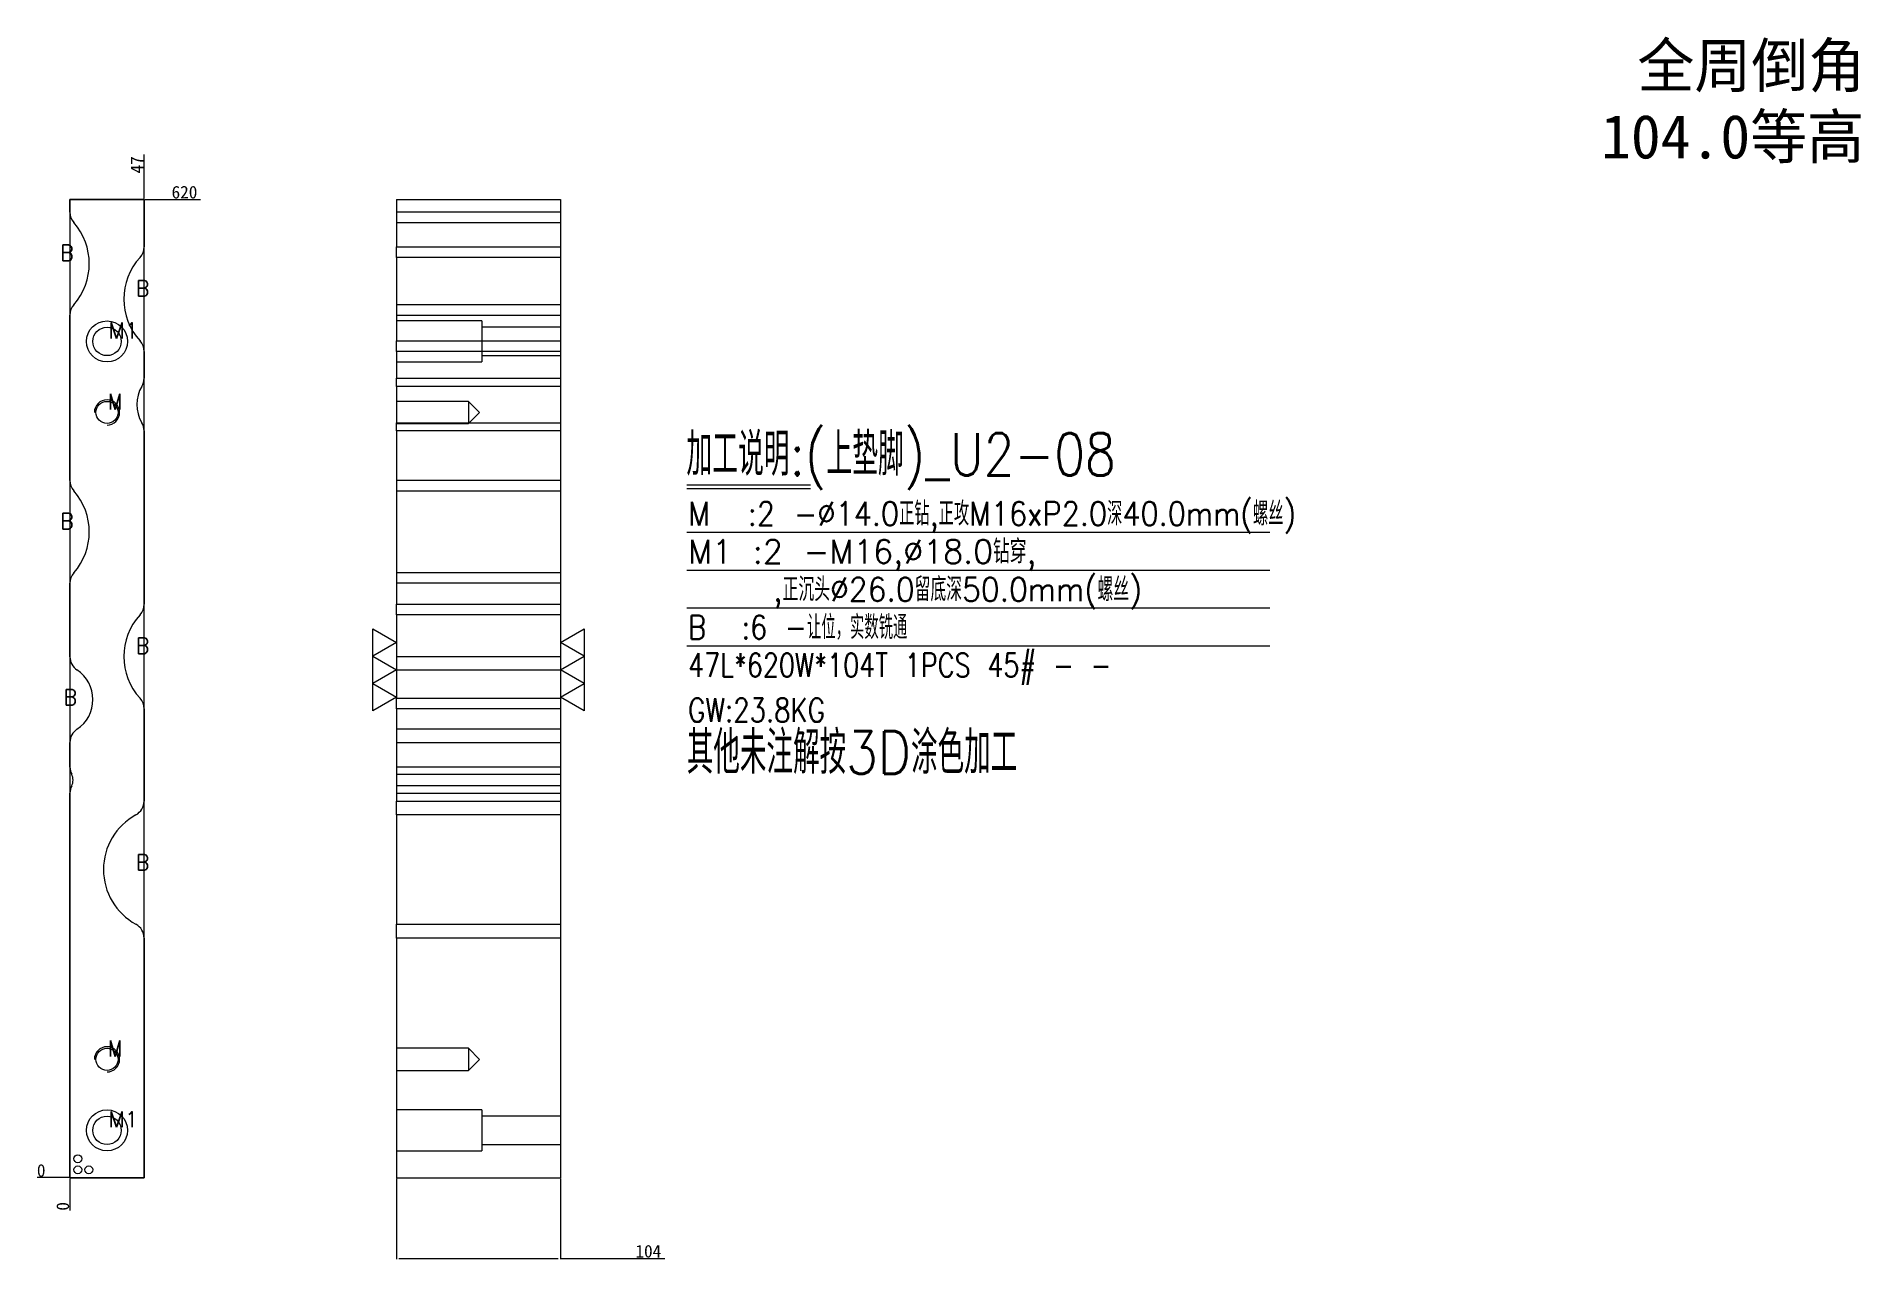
# Model space of a CAD drawing. Header units: millimetres. Extents: x 25932 to 27088, y 77039 to 77814.
import ezdxf
from ezdxf.enums import TextEntityAlignment as Align

# ---------------------------------------------------------------- set-up
doc = ezdxf.new("R2010")
doc.units = ezdxf.units.MM
doc.linetypes.add('DASHED', pattern=[0])
doc.linetypes.add('HIDDEN', pattern=[0])
doc.layers.add('dim', color=4, linetype='Continuous')
doc.layers.add('U2', color=7, linetype='Continuous')
doc.styles.add('_PUG_ERP', font='txt')
doc.styles.add('chinesef_fs', font='txt.shx', dxfattribs={"bigfont": 'gbcbig.shx'})
doc.dimstyles.new('_PUG_ERP', dxfattribs={"dimtxt": 8, "dimasz": 1.5, "dimexe": 0.5, "dimexo": 0.5, "dimgap": 0.5, "dimtad": 1, "dimtxsty": '_PUG_ERP', "dimblk": 'CLOSEDBLANK', "dimcen": 0, "dimclrd": 4, "dimclre": 4, "dimclrt": 3, "dimazin": 3, "dimtfac": 1, "dimtmove": 0, "dimatfit": 3, "dimldrblk": 'CLOSEDBLANK', "dimlwd": 9, "dimlwe": 9})

# ---------------------------------------------------------------- blocks, each defined once
blk = doc.blocks.new('*D733')
at = {"layer": 'Defpoints', "color": 0}
for p in [(26000.5, 77711.2), (26015.5, 77711.2), (25953.5, 77091.2)]:
    blk.add_point(p, dxfattribs=at)
at = {"layer": 'dim', "color": 4, "lineweight": 9}
blk.add_line((26001, 77711.2), (26036.2, 77711.2), dxfattribs=at)
at = {"layer": 'dim', "color": 3, "lineweight": 13, "insert": (26026.1, 77715.7), "char_height": 8, "attachment_point": 5, "style": '_PUG_ERP'}
blk.add_mtext('620', dxfattribs=at)
blk = doc.blocks.new('_ClosedBlank')
blk = doc.blocks.new('*D734')
at = {"layer": 'Defpoints', "color": 0}
for p in [(25938.5, 77091.2), (25953.5, 77091.2), (25953.5, 77091.2)]:
    blk.add_point(p, dxfattribs=at)
at = {"layer": 'dim', "color": 4, "lineweight": 9}
blk.add_line((25953, 77091.2), (25932.7, 77091.2), dxfattribs=at)
at = {"layer": 'dim', "color": 3, "lineweight": 13, "insert": (25935.3, 77095.7), "char_height": 8, "attachment_point": 5, "style": '_PUG_ERP'}
blk.add_mtext('0', dxfattribs=at)
blk = doc.blocks.new('*D735')
at = {"layer": 'Defpoints', "color": 0}
for p in [(25953.5, 77091.2), (25953.5, 77091.2), (25953.5, 77076.2)]:
    blk.add_point(p, dxfattribs=at)
at = {"layer": 'dim', "color": 4, "lineweight": 9}
blk.add_line((25953.5, 77090.7), (25953.5, 77070.3), dxfattribs=at)
at = {"layer": 'dim', "color": 3, "lineweight": 13, "insert": (25949, 77073), "char_height": 8, "attachment_point": 5, "rotation": 90, "style": '_PUG_ERP'}
blk.add_mtext('0', dxfattribs=at)
blk = doc.blocks.new('*D736')
at = {"layer": 'Defpoints', "color": 0}
for p in [(26000.5, 77726.2), (26000.5, 77711.2), (25953.5, 77091.2)]:
    blk.add_point(p, dxfattribs=at)
at = {"layer": 'dim', "color": 4, "lineweight": 9}
for p, q in [((26000.5, 77723.2), (26000.5, 77739.6)), ((26000.5, 77720.2), (26000.5, 77723.2)), ((26000.5, 77711.7), (26000.5, 77720.2))]:
    blk.add_line(p, q, dxfattribs=at)
at = {"layer": 'dim', "color": 3, "lineweight": 13, "insert": (25996, 77733.1), "char_height": 8, "attachment_point": 5, "rotation": 90, "style": '_PUG_ERP'}
blk.add_mtext('47', dxfattribs=at)
blk = doc.blocks.new('*D737')
at = {"layer": 'Defpoints', "color": 0}
for p in [(26160.5, 77091.2), (26264.5, 77091.2), (26264.5, 77040)]:
    blk.add_point(p, dxfattribs=at)
at = {"layer": 'dim', "color": 4, "lineweight": 9}
for p, q in [((26160.5, 77090.7), (26160.5, 77039.5)), ((26264.5, 77090.7), (26264.5, 77039.5)), ((26162, 77040), (26263, 77040)), ((26264.5, 77040), (26330.5, 77040))]:
    blk.add_line(p, q, dxfattribs=at)
at = {"layer": 'dim', "color": 3, "lineweight": 13, "insert": (26320.1, 77044.5), "char_height": 8, "attachment_point": 5, "style": '_PUG_ERP'}
blk.add_mtext('104', dxfattribs=at)

msp = doc.modelspace()

# ---------------------------------------------------------------- linework, layer by layer
at = {"layer": 'dim', "color": 8, "linetype": 'Continuous', "lineweight": 18}
for p, q in [((26344.558, 77530.247), (26422.804, 77530.247)), ((26344.558, 77527.997), (26422.804, 77527.997)), ((26344.558, 77500.247), (26713.918, 77500.247)), ((26344.558, 77476.247), (26713.918, 77476.247)), ((26344.558, 77452.247), (26713.918, 77452.247)), ((26344.558, 77428.247), (26713.918, 77428.247))]:
    msp.add_line(p, q, dxfattribs=at)
at = {"layer": 'dim', "lineweight": 13}
for points in [[(26145.503, 77438.94), (26160.503, 77430.28), (26145.503, 77421.62), (26160.503, 77412.96), (26145.503, 77404.299), (26160.503, 77395.639), (26145.503, 77386.979), (26145.503, 77438.94)], [(26279.503, 77386.979), (26264.503, 77395.639), (26279.503, 77404.299), (26264.503, 77412.96), (26279.503, 77421.62), (26264.503, 77430.28), (26279.503, 77438.94), (26279.503, 77386.979)]]:
    msp.add_lwpolyline(points, close=True, dxfattribs=at)
for centre in [(25958.503, 77103.163), (25958.503, 77096.163), (25965.503, 77096.163)]:
    msp.add_circle(centre, 2.5, dxfattribs=at)
at = {"layer": 'U2', "color": 135, "linetype": 'Continuous', "lineweight": 18}
for p, q in [((25953.503, 77711.163), (26000.503, 77711.163)), ((25953.503, 77703.069), (25953.503, 77711.163)), ((26000.503, 77711.163), (26000.503, 77681.13)), ((26160.503, 77711.163), (26264.503, 77711.163)), ((26160.503, 77711.163), (26160.503, 77681.13)), ((26264.503, 77711.163), (26264.503, 77681.13)), ((26160.503, 77674.43), (26160.503, 77681.13)), ((26264.503, 77681.13), (26264.503, 77674.43)), ((26160.503, 77674.43), (26160.503, 77621.506)), ((26264.503, 77674.43), (26264.503, 77621.506)), ((25953.503, 77533.069), (25953.503, 77637.872)), ((26160.503, 77614.806), (26160.503, 77621.506)), ((26264.503, 77621.506), (26264.503, 77614.806)), ((26160.503, 77614.806), (26160.503, 77597.831)), ((26264.503, 77614.806), (26264.503, 77597.831)), ((26160.503, 77592.702), (26160.503, 77597.831)), ((26264.503, 77597.831), (26264.503, 77592.702)), ((26160.503, 77592.702), (26160.503, 77569.623)), ((26264.503, 77592.702), (26264.503, 77569.623)), ((26000.503, 77564.495), (26000.503, 77454.624)), ((26160.503, 77564.495), (26160.503, 77569.623)), ((26160.503, 77564.495), (26160.503, 77454.624)), ((26264.503, 77569.623), (26264.503, 77564.495)), ((26264.503, 77564.495), (26264.503, 77454.624)), ((25953.503, 77421.302), (25953.503, 77467.872)), ((26160.503, 77447.925), (26160.503, 77454.624)), ((26160.503, 77447.925), (26160.503, 77395)), ((26264.503, 77454.624), (26264.503, 77447.925)), ((26264.503, 77447.925), (26264.503, 77395)), ((26160.503, 77388.301), (26160.503, 77395)), ((26160.503, 77388.301), (26160.503, 77329.893)), ((26264.503, 77395), (26264.503, 77388.301)), ((26264.503, 77388.301), (26264.503, 77329.893)), ((25953.503, 77091.163), (25953.503, 77334.916)), ((26160.503, 77321.119), (26160.503, 77329.893)), ((26264.503, 77329.893), (26264.503, 77321.119)), ((26160.503, 77321.119), (26160.503, 77251.806)), ((26264.503, 77321.119), (26264.503, 77251.806)), ((26160.503, 77243.033), (26160.503, 77251.806)), ((26264.503, 77251.806), (26264.503, 77243.033)), ((26000.503, 77243.033), (26000.503, 77091.163)), ((26160.503, 77243.033), (26160.503, 77091.163)), ((26264.503, 77243.033), (26264.503, 77091.163)), ((26000.503, 77091.163), (25953.503, 77091.163)), ((26160.503, 77091.163), (26264.503, 77091.163))]:
    msp.add_line(p, q, dxfattribs=at)
at = {"layer": 'U2', "color": 155, "linetype": 'DASHED', "lineweight": 13, "ltscale": 0.44408}
for p, q in [((26264.503, 77703.069), (26160.503, 77703.069)), ((26160.503, 77696.483), (26264.503, 77696.483)), ((26264.503, 77644.457), (26160.503, 77644.457)), ((26160.503, 77637.872), (26264.503, 77637.872)), ((26264.503, 77533.069), (26160.503, 77533.069)), ((26160.503, 77526.483), (26264.503, 77526.483)), ((26264.503, 77474.457), (26160.503, 77474.457)), ((26264.503, 77467.872), (26160.503, 77467.872)), ((26264.503, 77421.302), (26160.503, 77421.302)), ((26160.503, 77412.96), (26264.503, 77412.96)), ((26264.503, 77375.421), (26160.503, 77375.421)), ((26160.503, 77367.079), (26264.503, 77367.079)), ((26264.503, 77351.409), (26160.503, 77351.409)), ((26160.503, 77346.828), (26264.503, 77346.828)), ((26264.503, 77339.498), (26160.503, 77339.498)), ((26160.503, 77334.916), (26264.503, 77334.916))]:
    msp.add_line(p, q, dxfattribs=at)
at = {"layer": 'U2', "color": 155, "linetype": 'Continuous', "lineweight": 18}
for p, q in [((26160.503, 77681.13), (26264.503, 77681.13)), ((26264.503, 77674.43), (26160.503, 77674.43)), ((26160.503, 77621.506), (26264.503, 77621.506)), ((26264.503, 77614.806), (26160.503, 77614.806)), ((26160.503, 77597.831), (26264.503, 77597.831)), ((26264.503, 77592.702), (26160.503, 77592.702)), ((26160.503, 77569.623), (26264.503, 77569.623)), ((26264.503, 77564.495), (26160.503, 77564.495)), ((26160.503, 77454.624), (26264.503, 77454.624)), ((26264.503, 77447.925), (26160.503, 77447.925)), ((26160.503, 77395), (26264.503, 77395)), ((26264.503, 77388.301), (26160.503, 77388.301)), ((26160.503, 77329.893), (26264.503, 77329.893)), ((26264.503, 77321.119), (26160.503, 77321.119)), ((26160.503, 77251.806), (26264.503, 77251.806)), ((26264.503, 77243.033), (26160.503, 77243.033))]:
    msp.add_line(p, q, dxfattribs=at)
at = {"layer": 'U2', "color": 31, "linetype": 'DASHED', "lineweight": 13, "ltscale": 0.44408}
for p, q in [((26214.503, 77634.163), (26160.503, 77634.163)), ((26214.503, 77634.163), (26214.503, 77608.163)), ((26264.503, 77630.166), (26214.503, 77630.166)), ((26160.503, 77608.163), (26214.503, 77608.163)), ((26214.503, 77612.159), (26264.503, 77612.159)), ((26214.503, 77134.163), (26160.503, 77134.163)), ((26214.503, 77134.163), (26214.503, 77108.163)), ((26264.503, 77130.166), (26214.503, 77130.166)), ((26214.503, 77112.159), (26264.503, 77112.159)), ((26160.503, 77108.163), (26214.503, 77108.163))]:
    msp.add_line(p, q, dxfattribs=at)
at = {"layer": 'U2', "color": 31, "linetype": 'Continuous', "lineweight": 18}
for p, q in [((26000.503, 77614.806), (26000.503, 77597.831)), ((26000.503, 77388.301), (26000.503, 77329.893)), ((25953.503, 77351.409), (25953.503, 77367.079))]:
    msp.add_line(p, q, dxfattribs=at)
at = {"layer": 'U2', "color": 5, "linetype": 'DASHED', "lineweight": 13, "ltscale": 0.44408}
for p, q in [((26206.083, 77583.166), (26160.503, 77583.166)), ((26213.086, 77576.163), (26206.083, 77583.166)), ((26206.083, 77583.166), (26206.083, 77569.16)), ((26206.083, 77569.16), (26213.086, 77576.163)), ((26160.503, 77569.16), (26206.083, 77569.16)), ((26206.083, 77173.166), (26160.503, 77173.166)), ((26213.086, 77166.163), (26206.083, 77173.166)), ((26206.083, 77173.166), (26206.083, 77159.16)), ((26160.503, 77159.16), (26206.083, 77159.16)), ((26206.083, 77159.16), (26213.086, 77166.163))]:
    msp.add_line(p, q, dxfattribs=at)
at = {"layer": 'U2', "color": 8, "linetype": 'HIDDEN', "lineweight": 18, "ltscale": 0.5}
msp.add_lwpolyline([(25953.503, 77711.163), (25953.503, 77091.163), (26000.503, 77091.163), (26000.503, 77711.163)], close=True, dxfattribs=at)
at = {"layer": 'U2', "color": 42, "linetype": 'Continuous', "lineweight": 18}
for centre, radius in [((25977.003, 77621.163), 13), ((25977.003, 77621.163), 9.004), ((25977.003, 77576.163), 7.003), ((25977.003, 77166.163), 7.003), ((25977.003, 77121.163), 13), ((25977.003, 77121.163), 9.004)]:
    msp.add_circle(centre, radius, dxfattribs=at)
at = {"layer": 'U2', "color": 31, "linetype": 'Continuous', "lineweight": 18}
for centre, radius, start, end in [((25963.503, 77703.069), 10, 180, 221.189651), ((25926.253, 77670.47), 39.5, 318.810349, 41.189651), ((25990.503, 77681.13), 10, 317.938271, 0), ((26027.253, 77647.968), 39.5, 137.938271, 222.061729), ((25963.503, 77637.872), 10, 138.810349, 180), ((25990.503, 77614.806), 10, 0, 42.061729), ((25990.503, 77597.831), 10, 329.145142, 0), ((26018.404, 77581.163), 22.5, 149.145142, 210.854858), ((25990.503, 77564.495), 10, 0, 30.854858), ((25963.503, 77533.069), 10, 180, 221.189651), ((25926.253, 77500.47), 39.5, 318.810349, 41.189651), ((25963.503, 77467.872), 10, 138.810349, 180), ((26027.253, 77421.463), 39.5, 137.938271, 222.061729), ((25990.503, 77454.624), 10, 317.938271, 0), ((25963.503, 77421.302), 10, 180, 236.531124), ((25945.58, 77394.19), 22.5, 303.468876, 56.531124), ((25990.503, 77388.301), 10, 0, 42.061729), ((25963.503, 77367.079), 10, 123.468876, 180), ((25963.503, 77351.409), 10, 180, 207.267528), ((25947.504, 77343.163), 8, 332.732472, 27.267528), ((25963.503, 77334.916), 10, 152.732472, 180), ((25990.503, 77329.893), 10, 298.672539, 0), ((26014.254, 77286.463), 39.5, 118.672539, 241.327461), ((25990.503, 77243.033), 10, 0, 61.327461)]:
    msp.add_arc(centre, radius, start, end, dxfattribs=at)
at = {"layer": 'U2', "color": 42, "linetype": 'Continuous', "lineweight": 13}
for centre in [(25977.003, 77576.163), (25977.003, 77166.163)]:
    msp.add_arc(centre, 8, 270, 180, dxfattribs=at)

# ---------------------------------------------------------------- texts
at = {"layer": 'dim'}
for s, p in [('全周倒角', (27019.147, 77796.651)), ('104.0等高', (27007.283, 77751.639))]:
    msp.add_text(s, height=27.7778, dxfattribs=at).set_placement(p, align=Align.MIDDLE)
at = {"layer": 'dim', "color": 4, "lineweight": 13, "style": 'chinesef_fs'}
for s, height, width, p in [('B', 10, 0.9609, (25947.325, 77672.283)), ('B', 10, 0.9609, (25995.338, 77649.781)), ('M1', 10, 0.9957, (25977.979, 77623.105)), ('M', 10, 0.8408, (25977.879, 77578.055)), ('加工说明:(上垫脚)_U2-08', 27, 0.8409, (26344.236, 77536.122)), ('M  :2 -%%c14.0正钻,正攻M16xP2.0深40.0mm(螺丝)', 15, 0.8947, (26345.353, 77504.511)), ('B', 10, 0.9609, (25947.325, 77502.283)), ('M1 :2 -M16,%%c18.0钻穿,', 15, 0.9834, (26345.353, 77480.511)), ('    ,正沉头%%c26.0留底深50.0mm(螺丝)', 15, 0.9271, (26345.353, 77456.511)), ('B  :6 -让位，实数铣通', 15, 0.8407, (26345.353, 77432.511)), ('B', 10, 0.9609, (25995.338, 77423.275)), ('47L*620W*104T 1PCS 45# - - ', 15, 0.7916, (26345.353, 77408.511)), ('B', 10, 0.9609, (25949.494, 77390.603)), ('GW:23.8KG ', 15, 0.8074, (26345.353, 77380.011)), ('B', 10, 0.9609, (25995.338, 77285.985)), ('M', 10, 0.8408, (25977.879, 77168.055)), ('M1', 10, 0.9957, (25977.979, 77123.105))]:
    msp.add_text(s, height=height, dxfattribs=dict(at, width=width)).set_placement(p)
at = {"layer": 'dim', "color": 21, "lineweight": 13, "style": 'chinesef_fs', "width": 0.8663}
msp.add_text('其他未注解按3D涂色加工', height=27, dxfattribs=at).set_placement((26344.441, 77347.122))

# ---------------------------------------------------------------- dimensions: what is measured, and where the dimension line sits
at = {"layer": 'dim', "lineweight": 13}
for feature_location, offset, dtype, origin, picture, middle in [((26000.503, 77711.163), (0, 15), 1, (25953.503, 77091.163), '*D736', (25996.003, 77733.139)), ((26000.503, 77711.163), (15, 0), 0, (25953.503, 77091.163), '*D733', (26026.099, 77715.663)), ((25953.503342187, 77091.162626263), (-15, 0), 0, (25953.503342187, 77091.162626263), '*D734', (25935.33667552, 77095.662626263)), ((25953.503342187, 77091.162626263), (0, -15), 1, (25953.503342187, 77091.162626263), '*D735', (25949.003342187, 77072.995959596))]:
    dim = msp.add_ordinate_dim(feature_location=feature_location, offset=offset, dtype=dtype, origin=origin, dimstyle='_PUG_ERP', dxfattribs=at)
    dim.commit()
    dim.dimension.update_dxf_attribs({"geometry": picture, "text_midpoint": middle})
dim = msp.add_linear_dim(base=(26264.503, 77040.044), p1=(26160.503, 77091.163), p2=(26264.503, 77091.163), dimstyle='_PUG_ERP', dxfattribs=at)
dim.commit()
dim.dimension.update_dxf_attribs({"geometry": '*D737', "text_midpoint": (26320.056, 77040.044), "dimtype": 160})

doc.saveas('drawing.dxf')
